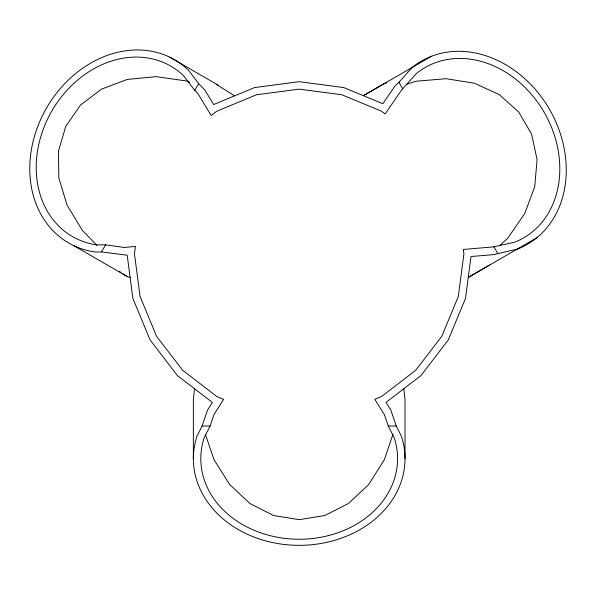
<?xml version="1.0" encoding="UTF-8"?>
<svg xmlns="http://www.w3.org/2000/svg" width="596" height="596" viewBox="0 0 596 596"><rect width="100%" height="100%" fill="white"/><g stroke="black" fill="none" stroke-linecap="round" stroke-linejoin="round"><path stroke-width="0.89" d="M194.527 388.711L193.357 399.551L193.357 458.667M202.126 426.028L207.535 410.07L212.362 402.397L177.444 375.599L150.08 339.944L132.878 298.417L127.194 255.2L101.491 251.929L95.442 252.026A105.827 86.688 -60 0 1 43.344 113.873A105.827 86.688 -60 0 1 188.291 70.045L198.662 83.634L204.763 89.877L213.636 104.531L254.626 87.56L299.185 81.689L343.743 87.56L382.818 103.741L395.245 85.66L398.925 82.285L411.933 67.668A105.827 86.688 60 0 1 549.311 109.031A105.827 86.688 60 0 1 517.358 249.106L493.719 254.596L471.004 256.526L465.483 298.417L448.289 339.944L420.925 375.599L386.007 402.397L390.827 410.07L396.243 426.028L401.406 436.227A105.827 86.688 0 0 1 299.185 545.347A105.827 86.688 0 0 1 196.963 436.227L202.126 426.028L210.112 426.028L213.979 414.615L223.597 399.32L216.817 396.519L182.704 370.339L156.524 336.226L140.067 296.495L134.458 253.859L135.441 246.394L124.281 247.482L105.604 244.814L97.282 244.949A98.385 80.587 -60 0 1 48.85 116.503A98.385 80.587 -60 0 1 183.605 75.759L194.765 90.383L197.932 93.632L211.185 115.527L216.817 111.206L256.548 94.749L299.185 89.132L341.821 94.749L381.544 111.206L385.143 113.963L401.719 89.854L416.321 73.651A98.385 80.587 60 0 1 544.044 112.1A98.385 80.587 60 0 1 514.333 242.319L493.264 246.908L463.33 249.456L463.912 253.859L458.294 296.495L441.845 336.226L415.665 370.339L381.544 396.519L374.772 399.32L384.383 414.615L388.257 426.028L394.217 437.807A98.385 80.587 0 0 1 299.185 539.253A98.385 80.587 0 0 1 204.152 437.807L210.112 426.028M393.025 434.149L384.383 459.598L368.753 484.473L348.377 503.56L324.649 515.562L299.185 519.652L273.72 515.562L249.992 503.56L229.616 484.473L213.979 459.598L205.344 434.149M101.491 251.929L105.604 244.814M194.765 90.383L198.662 83.634M499.634 245.679L507.695 238.281L524.703 213.547L534.724 186.719L537.078 159.624L531.602 134.115L518.669 111.929L499.157 94.57L474.401 83.231L446.084 78.687L416.142 81.227L406.591 84.297M363.359 95.68L383.921 83.731L386.566 82.881M489.599 265.019L468.247 277.423L536.907 237.707M363.389 95.695L431.482 56.277M388.257 426.028L396.243 426.028M216.706 84.632L234.593 95.852M189.535 82.226L186.108 80.922L156.077 76.638L127.171 79.454L101.38 89.184L80.445 105.157L65.791 126.285L58.43 151.138L58.855 178.01L67.043 205.076L82.427 230.488L96.992 245.388M73.546 245.537L126.963 276.38L130.137 277.587M169.674 57.134L218.441 85.295M119.342 271.396L120.869 272.394M122.389 273.393L126.963 276.38M398.925 82.285L402.754 88.908M493.861 246.714L497.682 253.33M403.842 388.711L405.012 399.551L405.012 458.667"/></g></svg>
